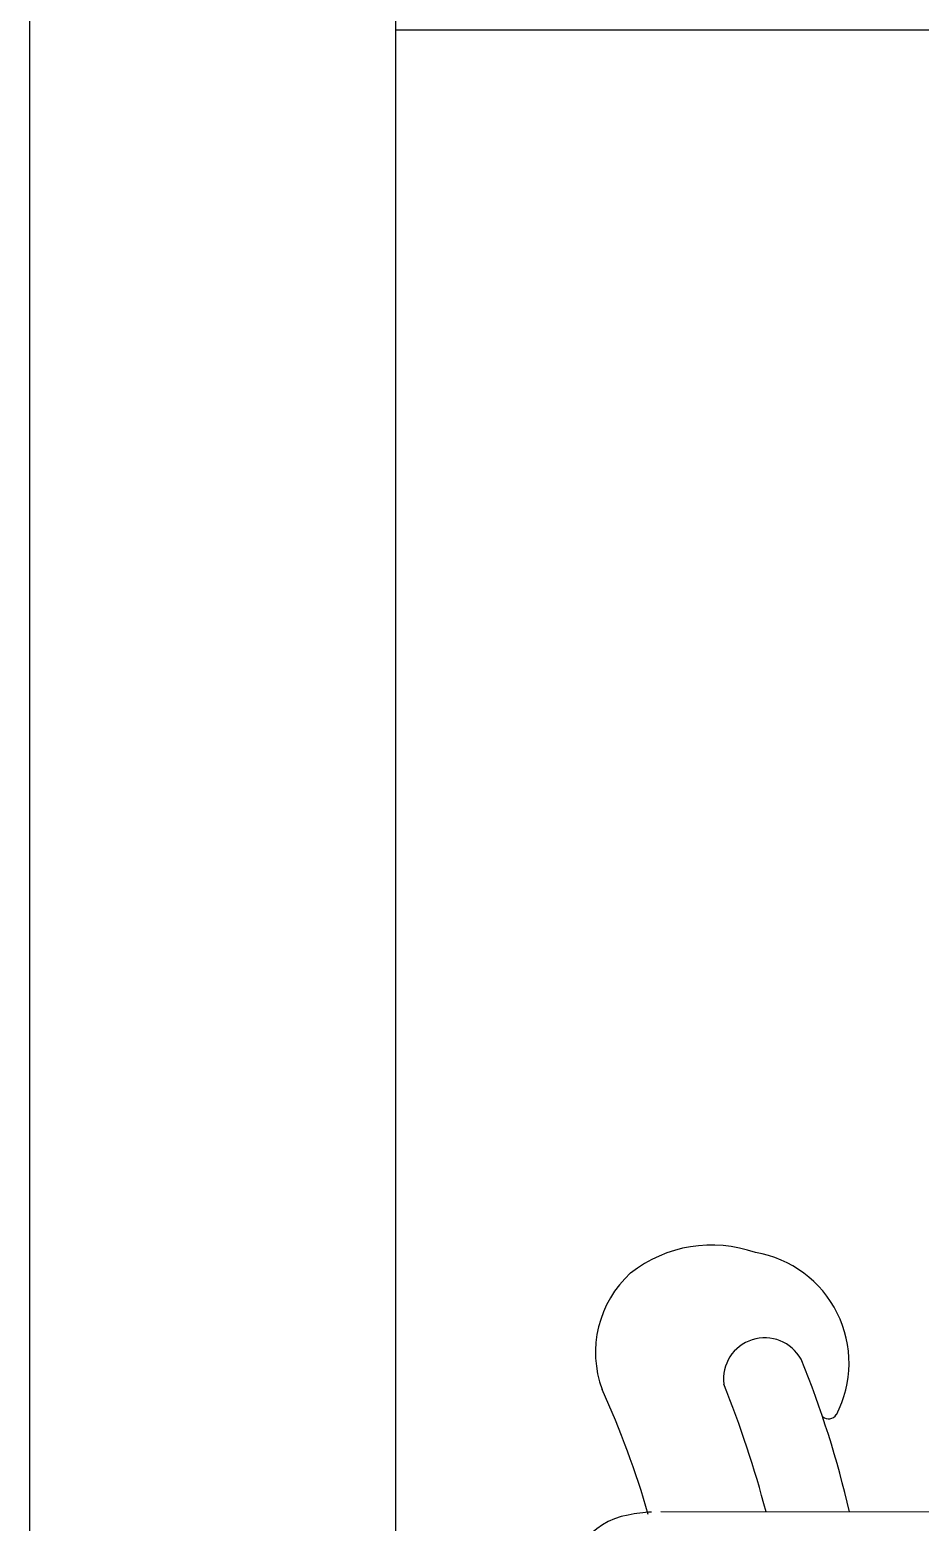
# Model space of a CAD drawing. Header units: inches. Extents: x 6 to 48.5, y 12.5 to 37.3.
# Drawn here: x 5.971 to 6.791, y 14.037 to 15.413 of the extents above; entities that cross this region are included whole.
import ezdxf

# ---------------------------------------------------------------- set-up
doc = ezdxf.new("R2010")
doc.units = ezdxf.units.IN
doc.header["$MEASUREMENT"] = 0
doc.layers.add('1', color=1, linetype='Continuous')
doc.layers.add('kadrbm', color=4, linetype='Continuous')

# ---------------------------------------------------------------- blocks, each defined once
blk = doc.blocks.new('kadrbm')
at = {"layer": 'kadrbm', "color": 4}
blk.add_lwpolyline([(0, 0), (0, 24.7972), (21, 24.7972), (21, 0), (0, 0)], close=True, dxfattribs=at)
blk.add_lwpolyline([(20.6631, 0.3257), (20.6631, 24.4603), (0.3369, 24.4603), (0.3369, 0.3257), (20.6631, 0.3257)], dxfattribs=at)

msp = doc.modelspace()

# ---------------------------------------------------------------- linework, layer by layer
at = {"layer": '1'}
for p, q in [((6.3075, 15.4129), (26.6337, 15.4129)), ((7.2652, 14.046), (6.552, 14.0468))]:
    msp.add_line(p, q, dxfattribs=at)
for centre, radius, start, end in [((6.5987, 14.1721), 0.1206, 70.3738, 128.2051), ((6.622, 14.1839), 0.1033, 332.5201, 80.3779), ((6.5908, 14.1937), 0.0991, 132.3563, 200.2083), ((6.6477, 14.1691), 0.0381, 28.7742, 186.8832), ((5.8437, 13.8452), 0.9047, 12.8654, 22.2304), ((5.7105, 13.8033), 0.8642, 16.2008, 24.341), ((5.7295, 13.8084), 0.9497, 14.5295, 22.0216), ((6.7063, 14.1412), 0.00875, 233.0006, 326.3228), ((6.5518, 13.897), 0.1498, 93.2515, 101.4914), ((6.5332, 13.9781), 0.0666, 99.7551, 186.725)]:
    msp.add_arc(centre, radius, start, end, dxfattribs=at)

# ---------------------------------------------------------------- block references
at = {"layer": 'kadrbm'}
msp.add_blockref('kadrbm', (5.9706, 12.5141), dxfattribs=at)

doc.saveas('drawing.dxf')
